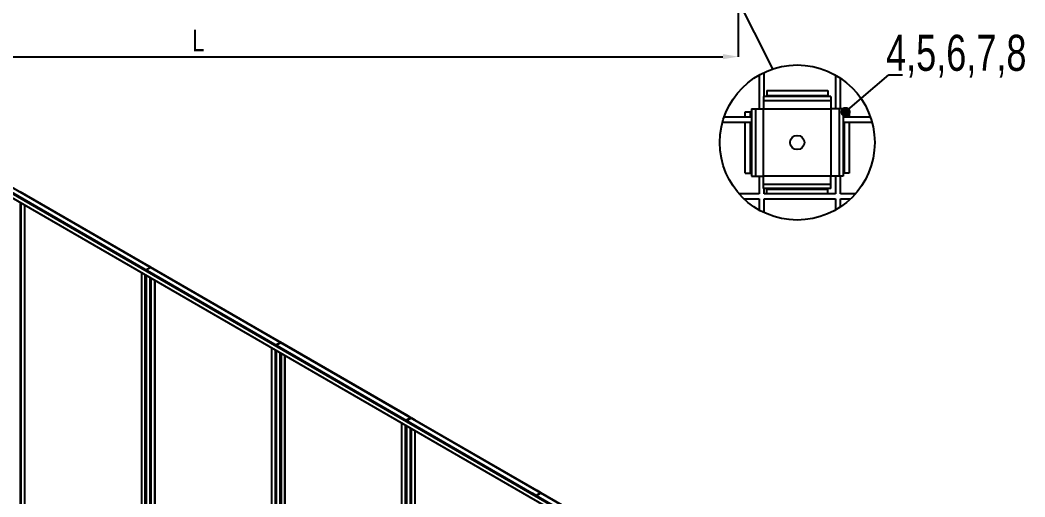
# Model space of a CAD drawing. Header units: millimetres. Extents: x -2042 to 12482, y -7966 to 2297.
# Drawn here: x 502 to 5416, y -4220 to -1891 of the extents above; entities that cross this region are included whole.
import ezdxf

# ---------------------------------------------------------------- set-up
doc = ezdxf.new("R2010")
doc.units = ezdxf.units.MM
doc.styles.add('SLDTEXTSTYLE0', font='TXT', dxfattribs={"width": 0.75})
doc.dimstyles.new('SLDDIMSTYLE0', dxfattribs={"dimscale": 50, "dimtxt": 2.116667, "dimasz": 1.5, "dimexe": 0, "dimexo": 0.0625, "dimgap": 0.529167, "dimtad": 1, "dimdec": 1, "dimrnd": 1e-09, "dimzin": 12, "dimdsep": 46, "dimtxsty": 'SLDTEXTSTYLE0', "dimcen": 0.09, "dimadec": 0, "dimazin": 3, "dimtfac": 1, "dimtdec": 1, "dimtofl": 0, "dimtmove": 0, "dimatfit": 3, "dimfxl": 1, "dimfrac": 2, "dimtolj": 1, "dimtzin": 12, "dimarcsym": 0})

# ---------------------------------------------------------------- blocks, each defined once
blk = doc.blocks.new('*D6')
at = {"color": 0, "lineweight": -2, "transparency": 16777216}
for p, q in [((-1267.8, -1825), (-1267.8, -2069.7)), ((4014.6, -1825), (4014.6, -2069.7)), ((-1192.8, -2069.7), (3939.6, -2069.7))]:
    blk.add_line(p, q, dxfattribs=at)
at = {"color": 0, "transparency": 16777216}
for points in [[(-1192.8, -2057.2), (-1192.8, -2082.2), (-1267.8, -2069.7)], [(3939.6, -2057.2), (3939.6, -2082.2), (4014.6, -2069.7)]]:
    blk.add_solid(points, dxfattribs=at)
at = {"layer": 'Defpoints', "color": 0, "transparency": 16777216}
for p in [(-1267.8, -1821.9), (4014.6, -1821.9), (4014.6, -2069.7)]:
    blk.add_point(p, dxfattribs=at)
at = {"color": 0, "transparency": 16777216, "insert": (1373.4, -1990.3), "char_height": 105.83, "attachment_point": 5, "style": 'SLDTEXTSTYLE0'}
blk.add_mtext('\\A1;L', dxfattribs=at)

msp = doc.modelspace()

# ---------------------------------------------------------------- linework, layer by layer
msp.add_line((4184.1, -2129.38), (3948.56, -1662.08))
at = {"linetype": 'Continuous'}
for p, q in [((4116.5, -2159.31), (4116.5, -2324.57)), ((4141.42, -2264.77), (4141.42, -2146.42)), ((4490.26, -2159.8), (4490.26, -2324.57)), ((4515.18, -2324.57), (4515.18, -2175.28)), ((4153.45, -2234.86), (4452.45, -2234.86)), ((4153.45, -2234.86), (4153.45, -2259.78)), ((4153.45, -2259.78), (4452.45, -2259.78)), ((4153.45, -2259.78), (4153.45, -2264.77)), ((4452.45, -2234.86), (4452.45, -2259.78)), ((4452.45, -2259.78), (4452.45, -2264.77)), ((4467.4, -2264.77), (4138.5, -2264.77)), ((4138.5, -2264.77), (4138.5, -2284.7)), ((4467.4, -2284.7), (4138.5, -2284.7)), ((4138.5, -2284.7), (4138.5, -2324.57)), ((4467.4, -2264.77), (4467.4, -2284.7)), ((4467.4, -2284.7), (4467.4, -2324.57)), ((4048.8, -2365.34), (4048.8, -2339.52)), ((4048.8, -2339.52), (4073.72, -2339.52)), ((4073.72, -2365.34), (4073.72, -2339.52)), ((4078.7, -2339.52), (4073.72, -2339.52)), ((4078.7, -2324.57), (4098.63, -2324.57)), ((4078.7, -2324.57), (4078.7, -2653.47)), ((4098.63, -2324.57), (4098.63, -2653.47)), ((4098.63, -2324.57), (4138.5, -2324.57)), ((4138.5, -2324.57), (4467.4, -2324.57)), ((4138.5, -2653.47), (4138.5, -2324.57)), ((4467.4, -2324.57), (4467.4, -2653.47)), ((4507.27, -2324.57), (4467.4, -2324.57)), ((4507.27, -2324.57), (4507.27, -2653.47)), ((4527.21, -2324.57), (4507.27, -2324.57)), ((4527.21, -2324.57), (4527.21, -2653.47)), ((4532.19, -2339.52), (4527.21, -2339.52)), ((4532.19, -2339.52), (4532.19, -2365.34)), ((4557.11, -2339.52), (4532.19, -2339.52)), ((4557.11, -2339.52), (4557.11, -2365.34)), ((3937.28, -2390.26), (4078.7, -2390.26)), ((4078.7, -2365.34), (3944.94, -2365.34)), ((4048.8, -2638.52), (4048.8, -2390.26)), ((4073.72, -2638.52), (4073.72, -2390.26)), ((4660.96, -2365.34), (4527.21, -2365.34)), ((4527.21, -2390.26), (4668.62, -2390.26)), ((4532.19, -2390.26), (4532.19, -2638.52)), ((4557.11, -2390.26), (4557.11, -2638.52)), ((-72.61, -2428.97), (3662.6, -4585.27)), ((-72.61, -2449.32), (3662.6, -4605.61)), ((-70.5, -2425.31), (3664.72, -4581.61)), ((-48.65, -2412.7), (3686.57, -4568.99)), ((4048.8, -2638.52), (4073.72, -2638.52)), ((4078.7, -2638.52), (4073.72, -2638.52)), ((4078.7, -2653.47), (4098.63, -2653.47)), ((4098.63, -2653.47), (4138.5, -2653.47)), ((4116.5, -2653.47), (4116.5, -2739.1)), ((4467.4, -2653.47), (4138.5, -2653.47)), ((4138.5, -2693.34), (4138.5, -2653.47)), ((4507.27, -2653.47), (4467.4, -2653.47)), ((4467.4, -2693.34), (4467.4, -2653.47)), ((4490.26, -2653.47), (4490.26, -2739.1)), ((4527.21, -2653.47), (4507.27, -2653.47)), ((4515.18, -2739.1), (4515.18, -2653.47)), ((4532.19, -2638.52), (4527.21, -2638.52)), ((4557.11, -2638.52), (4532.19, -2638.52)), ((4467.4, -2693.34), (4138.5, -2693.34)), ((4138.5, -2713.27), (4138.5, -2693.34)), ((4467.4, -2713.27), (4467.4, -2693.34)), ((1121.07, -3086.95), (503.15, -2730.23)), ((503.35, -2730.91), (503.35, -2730.85)), ((4116.5, -2739.1), (4018.47, -2739.1)), ((4467.4, -2713.27), (4138.5, -2713.27)), ((4141.42, -2739.1), (4141.42, -2713.27)), ((4490.26, -2739.1), (4141.42, -2739.1)), ((4153.45, -2718.25), (4153.45, -2713.27)), ((4452.45, -2718.25), (4153.45, -2718.25)), ((4153.45, -2739.1), (4153.45, -2718.25)), ((4452.45, -2718.25), (4452.45, -2713.27)), ((4452.45, -2739.1), (4452.45, -2718.25)), ((4587.43, -2739.1), (4515.18, -2739.1)), ((503.53, -2781.92), (503.53, -5467.15)), ((505.64, -2783.14), (505.64, -5467.15)), ((523.26, -2793.31), (523.26, -5477.32)), ((524.32, -2793.92), (524.32, -5475.49)), ((4042.48, -2764.01), (4116.5, -2764.01)), ((4116.5, -2764.01), (4116.5, -2818.72)), ((4141.42, -2764.01), (4490.26, -2764.01)), ((4141.42, -2831.62), (4141.42, -2764.01)), ((4490.26, -2764.01), (4490.26, -2818.24)), ((4515.18, -2764.01), (4563.42, -2764.01)), ((4515.18, -2802.75), (4515.18, -2764.01)), ((1121.25, -3086.85), (1120.19, -3087.46)), ((1137.81, -3097.63), (1120.19, -3087.46)), ((1138.87, -3097.02), (1121.25, -3086.85)), ((1098.34, -3100.07), (1097.29, -3100.68)), ((1097.29, -3100.68), (1114.91, -3110.85)), ((1097.29, -3101.01), (1097.29, -3100.68)), ((1097.29, -5813.57), (1097.29, -3124.69)), ((1098.34, -3100.07), (1115.96, -3110.24)), ((1114.91, -3111.18), (1114.91, -3110.85)), ((1114.91, -5823.75), (1114.91, -3134.86)), ((1118.08, -3110.24), (1137.81, -3098.85)), ((1118.26, -3136.79), (1118.26, -5825.68)), ((1119.13, -3110.85), (1138.87, -3099.46)), ((1119.13, -3137.3), (1119.13, -5826.19)), ((1757.46, -3454.33), (1139.54, -3097.62)), ((1139.74, -3098.29), (1139.74, -3098.24)), ((1136.75, -3147.47), (1136.75, -5836.36)), ((1137.81, -3148.08), (1137.81, -5836.97)), ((1139.92, -3149.3), (1139.92, -5834.53)), ((1142.04, -3150.52), (1142.04, -5834.53)), ((1159.66, -3160.69), (1159.66, -5844.7)), ((1160.71, -3161.3), (1160.71, -5842.87)), ((1734.74, -3467.45), (1733.68, -3468.06)), ((1733.68, -3468.06), (1751.3, -3478.23)), ((1733.68, -3468.39), (1733.68, -3468.06)), ((1734.74, -3467.45), (1752.36, -3477.62)), ((1751.3, -3478.56), (1751.3, -3478.23)), ((1754.47, -3477.62), (1774.21, -3466.23)), ((1755.53, -3478.23), (1775.26, -3466.84)), ((1757.64, -3454.23), (1756.59, -3454.84)), ((1774.21, -3465.01), (1756.59, -3454.84)), ((1775.26, -3464.4), (1757.64, -3454.23)), ((2393.86, -3821.72), (1775.94, -3465)), ((1776.14, -3465.67), (1776.14, -3465.62)), ((1733.68, -6180.96), (1733.68, -3492.07)), ((1751.3, -6191.13), (1751.3, -3502.24)), ((1754.65, -3504.18), (1754.65, -6193.06)), ((1755.53, -3504.68), (1755.53, -6193.57)), ((1773.15, -3514.85), (1773.15, -6203.74)), ((1774.21, -3515.46), (1774.21, -6204.35)), ((1776.32, -3516.68), (1776.32, -6201.91)), ((1778.43, -3517.91), (1778.43, -6201.91)), ((1796.05, -3528.08), (1796.05, -6212.09)), ((1797.11, -3528.69), (1797.11, -6210.25)), ((2394.04, -3821.61), (2392.98, -3822.22)), ((2410.6, -3832.4), (2392.98, -3822.22)), ((2411.66, -3831.78), (2394.04, -3821.61)), ((2414.85, -3833.84), (2412.33, -3832.38)), ((2371.14, -3834.84), (2370.08, -3835.45)), ((2370.08, -3835.45), (2387.7, -3845.62)), ((2370.08, -3835.77), (2370.08, -3835.45)), ((2370.08, -6548.34), (2370.08, -3859.45)), ((2371.14, -3834.84), (2388.75, -3845.01)), ((2387.7, -3845.94), (2387.7, -3845.62)), ((2387.7, -6558.51), (2387.7, -3869.63)), ((2390.87, -3845.01), (2410.6, -3833.62)), ((2391.05, -3846.84), (2391.05, -3846.89)), ((2391.05, -3871.56), (2391.05, -6560.45)), ((2391.93, -3845.62), (2411.66, -3834.23)), ((2409.54, -3858.23), (2391.93, -3848.06)), ((2391.93, -3848.06), (2391.93, -3848.39)), ((2391.93, -3872.07), (2391.93, -6560.95)), ((2392.98, -3846.23), (2412.72, -3834.84)), ((2410.6, -3857.62), (2392.98, -3847.45)), ((2410.6, -3857.62), (2409.54, -3858.23)), ((2409.54, -3858.23), (2409.54, -3858.56)), ((2412.53, -3833.06), (2412.53, -3833.01)), ((2414.83, -3834.84), (2432.45, -3845.01)), ((2415.89, -3834.23), (2433.51, -3844.4)), ((2433.51, -3844.4), (2432.45, -3845.01)), ((2433.51, -3844.4), (2433.51, -3844.72)), ((3030.26, -4189.1), (2433.51, -3844.61)), ((2409.54, -3882.24), (2409.54, -6571.13)), ((2410.6, -3882.85), (2410.6, -6571.74)), ((2412.72, -3884.07), (2412.72, -6569.3)), ((2414.83, -3885.29), (2414.83, -6569.3)), ((2432.45, -3895.46), (2432.45, -6579.47)), ((2433.51, -3896.07), (2433.51, -6577.64)), ((3007.53, -4202.22), (3006.47, -4202.83)), ((3006.47, -4202.83), (3024.09, -4213)), ((3006.47, -4203.16), (3006.47, -4202.83)), ((3007.53, -4202.22), (3025.15, -4212.39)), ((3024.09, -4213.33), (3024.09, -4213)), ((3027.26, -4212.39), (3047, -4201)), ((3028.32, -4213), (3048.06, -4201.61)), ((3030.44, -4189), (3029.38, -4189.61)), ((3047, -4199.78), (3029.38, -4189.61)), ((3048.06, -4199.17), (3030.44, -4189)), ((3666.65, -4556.49), (3048.73, -4199.77)), ((3048.93, -4200.44), (3048.93, -4200.39))]:
    msp.add_line(p, q, dxfattribs=at)
msp.add_circle((4302.95, -2489.02), 378.77)
msp.add_circle((4302.95, -2489.02), 34.88, dxfattribs=at)
for centre, radius, start, end in [((502.01, -2730.85), 1.31, 290.78517, 69.21483), ((1117.02, -3106.77), 4.59, 242.60395, 297.39868), ((1117.02, -3108.2), 2.3, 242.60829, 297.38645), ((1137.58, -3098.24), 0.653, 290.81592, 69.19985), ((1138.4, -3098.24), 1.31, 290.76228, 69.23772), ((1753.42, -3474.15), 4.6, 242.60724, 297.39276), ((1753.42, -3475.58), 2.3, 242.59852, 297.39622), ((1773.97, -3465.62), 0.653, 290.79839, 69.21738), ((1774.8, -3465.62), 1.31, 290.77462, 69.23327), ((2410.37, -3833.01), 0.653, 290.77372, 69.22628), ((2411.2, -3833.01), 1.31, 290.78606, 69.22183), ((2389.81, -3841.54), 4.6, 242.61332, 297.38668), ((2389.81, -3842.97), 2.3, 242.59195, 297.40805), ((2392.39, -3846.84), 1.31, 110.78712, 249.21288), ((2393.21, -3846.84), 0.653, 110.77551, 249.24027), ((2413.77, -3838.31), 4.6, 62.60569, 117.39168), ((2413.77, -3836.88), 2.3, 62.61069, 117.38405), ((3026.21, -4208.92), 4.6, 242.61004, 297.39259), ((3026.21, -4210.35), 2.3, 242.60412, 297.39588), ((3046.77, -4200.39), 0.653, 290.79661, 69.20339), ((3047.59, -4200.39), 1.31, 290.77372, 69.22628)]:
    msp.add_arc(centre, radius, start, end, dxfattribs=at)

# ---------------------------------------------------------------- texts
at = {"style": 'SLDTEXTSTYLE0', "width": 0.75}
msp.add_text('4,5,6,7,8', height=175.91, dxfattribs=at).set_placement((4737.32, -2138.76))

# ---------------------------------------------------------------- dimensions: what is measured, and where the dimension line sits
dim = msp.add_linear_dim(base=(4014.63, -2069.69), p1=(-1267.76, -1821.91), p2=(4014.63, -1821.91), text='L', dimstyle='SLDDIMSTYLE0')
dim.commit()
dim.dimension.update_dxf_attribs({"geometry": '*D6', "text_midpoint": (1373.44, -1990.31)})

# ---------------------------------------------------------------- leaders
msp.add_leader([(4539.29, -2339.77), (4751.36, -2157.63), (4818.49, -2157.63)], dimstyle='SLDDIMSTYLE0', override={"dimasz": 1, "dimldrblk": 'DOT'})

doc.saveas('drawing.dxf')
